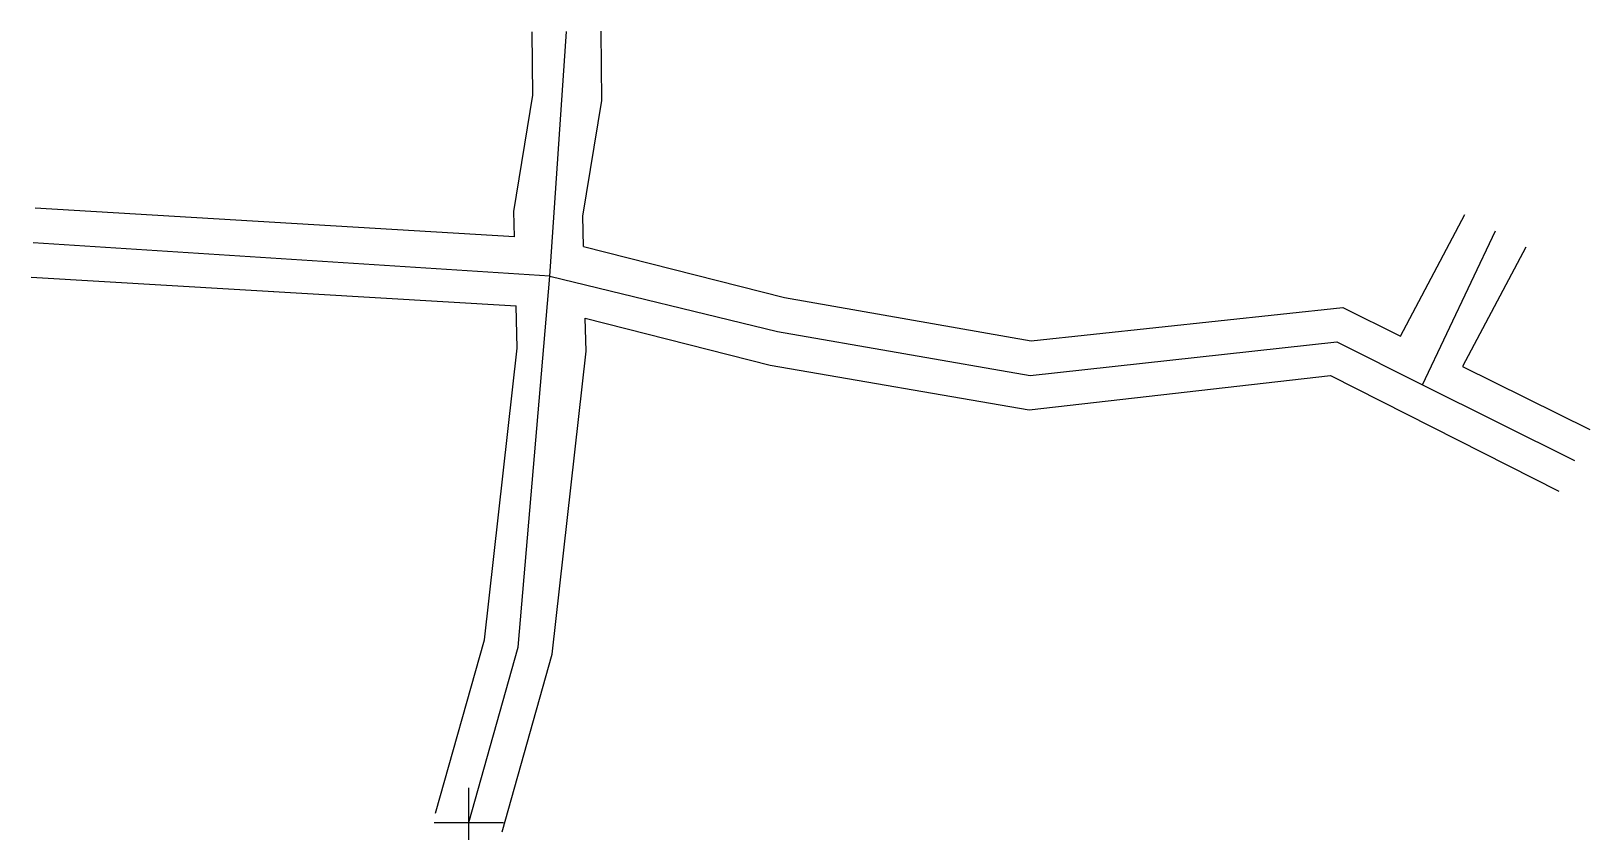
# Model space of a CAD drawing. Header units: inches. Extents: x 335872.5 to 335917.6, y 4150815.5 to 4150838.7.
import ezdxf

# ---------------------------------------------------------------- set-up
doc = ezdxf.new("R2010")
doc.units = ezdxf.units.IN
doc.header["$MEASUREMENT"] = 0
doc.header["$PDMODE"] = 2
doc.header["$PDSIZE"] = -1
for name, color, linetype in [('81_cizgi', 50, 'Continuous'), ('GEOFENCE', 3, 'Continuous'), ('INIT_COORD', 5, 'Continuous')]:
    doc.layers.add(name, color=color, linetype=linetype)

msp = doc.modelspace()

# ---------------------------------------------------------------- linework, layer by layer
at = {"layer": '81_cizgi'}
for p, q in [((335887.034, 4150836.833, 797.8), (335887.008, 4150838.665, 797.8)), ((335889.028, 4150836.683, 797.8), (335889.008, 4150838.689, 797.8)), ((335886.484, 4150833.468, 797.8), (335887.034, 4150836.833, 797.8)), ((335888.48, 4150833.33, 797.8), (335889.028, 4150836.683, 797.8)), ((335886.501, 4150832.737, 797.8), (335872.629, 4150833.559, 797.8)), ((335886.501, 4150832.737, 797.8), (335886.484, 4150833.468, 797.8)), ((335888.501, 4150832.451, 797.8), (335888.48, 4150833.33, 797.8)), ((335912.143, 4150829.861, 797.8), (335914.008, 4150833.376, 797.8)), ((335888.501, 4150832.451, 797.8), (335894.321, 4150830.975, 797.8)), ((335915.775, 4150832.439, 797.8), (335913.937, 4150828.975, 797.8)), ((335872.511, 4150831.562, 797.8), (335886.547, 4150830.731, 797.8)), ((335894.321, 4150830.975, 797.8), (335901.461, 4150829.721, 797.8)), ((335886.575, 4150829.512, 797.8), (335886.547, 4150830.731, 797.8)), ((335888.573, 4150829.424, 797.8), (335888.55, 4150830.375, 797.8)), ((335888.55, 4150830.375, 797.8), (335893.904, 4150829.019, 797.8)), ((335901.461, 4150829.721, 797.8), (335910.478, 4150830.683, 797.8)), ((335910.478, 4150830.683, 797.8), (335912.143, 4150829.861, 797.8)), ((335885.633, 4150821.068, 797.8), (335886.575, 4150829.512, 797.8)), ((335887.591, 4150820.646, 797.8), (335888.573, 4150829.424, 797.8)), ((335893.904, 4150829.019, 797.8), (335901.398, 4150827.722, 797.8)), ((335901.398, 4150827.722, 797.8), (335910.125, 4150828.714, 797.8)), ((335910.125, 4150828.714, 797.8), (335916.732, 4150825.365, 797.8)), ((335913.937, 4150828.975, 797.8), (335917.627, 4150827.154, 797.8)), ((335884.215, 4150816.047, 797.8), (335885.633, 4150821.068, 797.8)), ((335886.141, 4150815.505, 797.8), (335887.591, 4150820.646, 797.8))]:
    msp.add_line(p, q, dxfattribs=at)
at = {"layer": 'GEOFENCE'}
for p, q in [((335887.524, 4150831.591, 797.8), (335888.008, 4150838.677, 797.8)), ((335912.786, 4150828.45, 797.8), (335914.892, 4150832.908, 797.8)), ((335887.524, 4150831.591, 797.8), (335872.57, 4150832.561, 797.8)), ((335886.612, 4150820.857, 797.8), (335887.524, 4150831.591, 797.8)), ((335887.524, 4150831.591, 797.8), (335894.112, 4150829.997, 797.8)), ((335894.112, 4150829.997, 797.8), (335901.43, 4150828.721, 797.8)), ((335901.43, 4150828.721, 797.8), (335910.302, 4150829.698, 797.8)), ((335910.302, 4150829.698, 797.8), (335912.786, 4150828.45, 797.8)), ((335912.786, 4150828.45, 797.8), (335917.18, 4150826.26, 797.8)), ((335885.178, 4150815.776, 797.8), (335886.612, 4150820.857, 797.8))]:
    msp.add_line(p, q, dxfattribs=at)
at = {"layer": 'INIT_COORD'}
msp.add_point((335885.178, 4150815.776, 797.8), dxfattribs=at)

doc.saveas('drawing.dxf')
